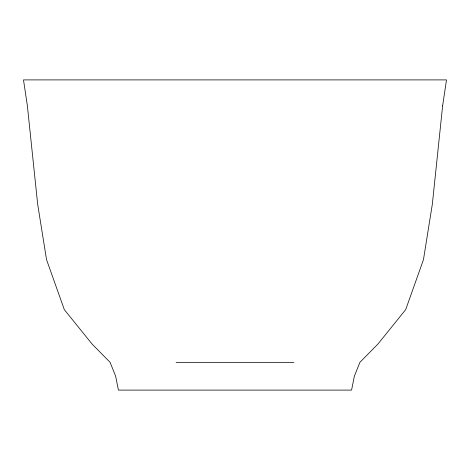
<?xml version="1.0" encoding="UTF-8"?>
<svg xmlns="http://www.w3.org/2000/svg" width="470" height="470" viewBox="0 0 470 470"><rect width="100%" height="100%" fill="white"/><g stroke="black" fill="none" stroke-linecap="round" stroke-linejoin="round"><path stroke-width="0.7" d="M176.121 362.346L293.879 362.346M442.617 105.879L432.347 204.133L423.464 259.646L405.698 309.607L377.945 344.022L359.903 362.346L354.351 376.223L351.578 390.1L118.422 390.1L115.649 376.223L110.098 362.346L92.055 344.022L64.302 309.607L46.536 259.646L37.653 204.133L27.383 105.879L23.5 79.9L446.5 79.9L442.617 105.879"/></g></svg>
